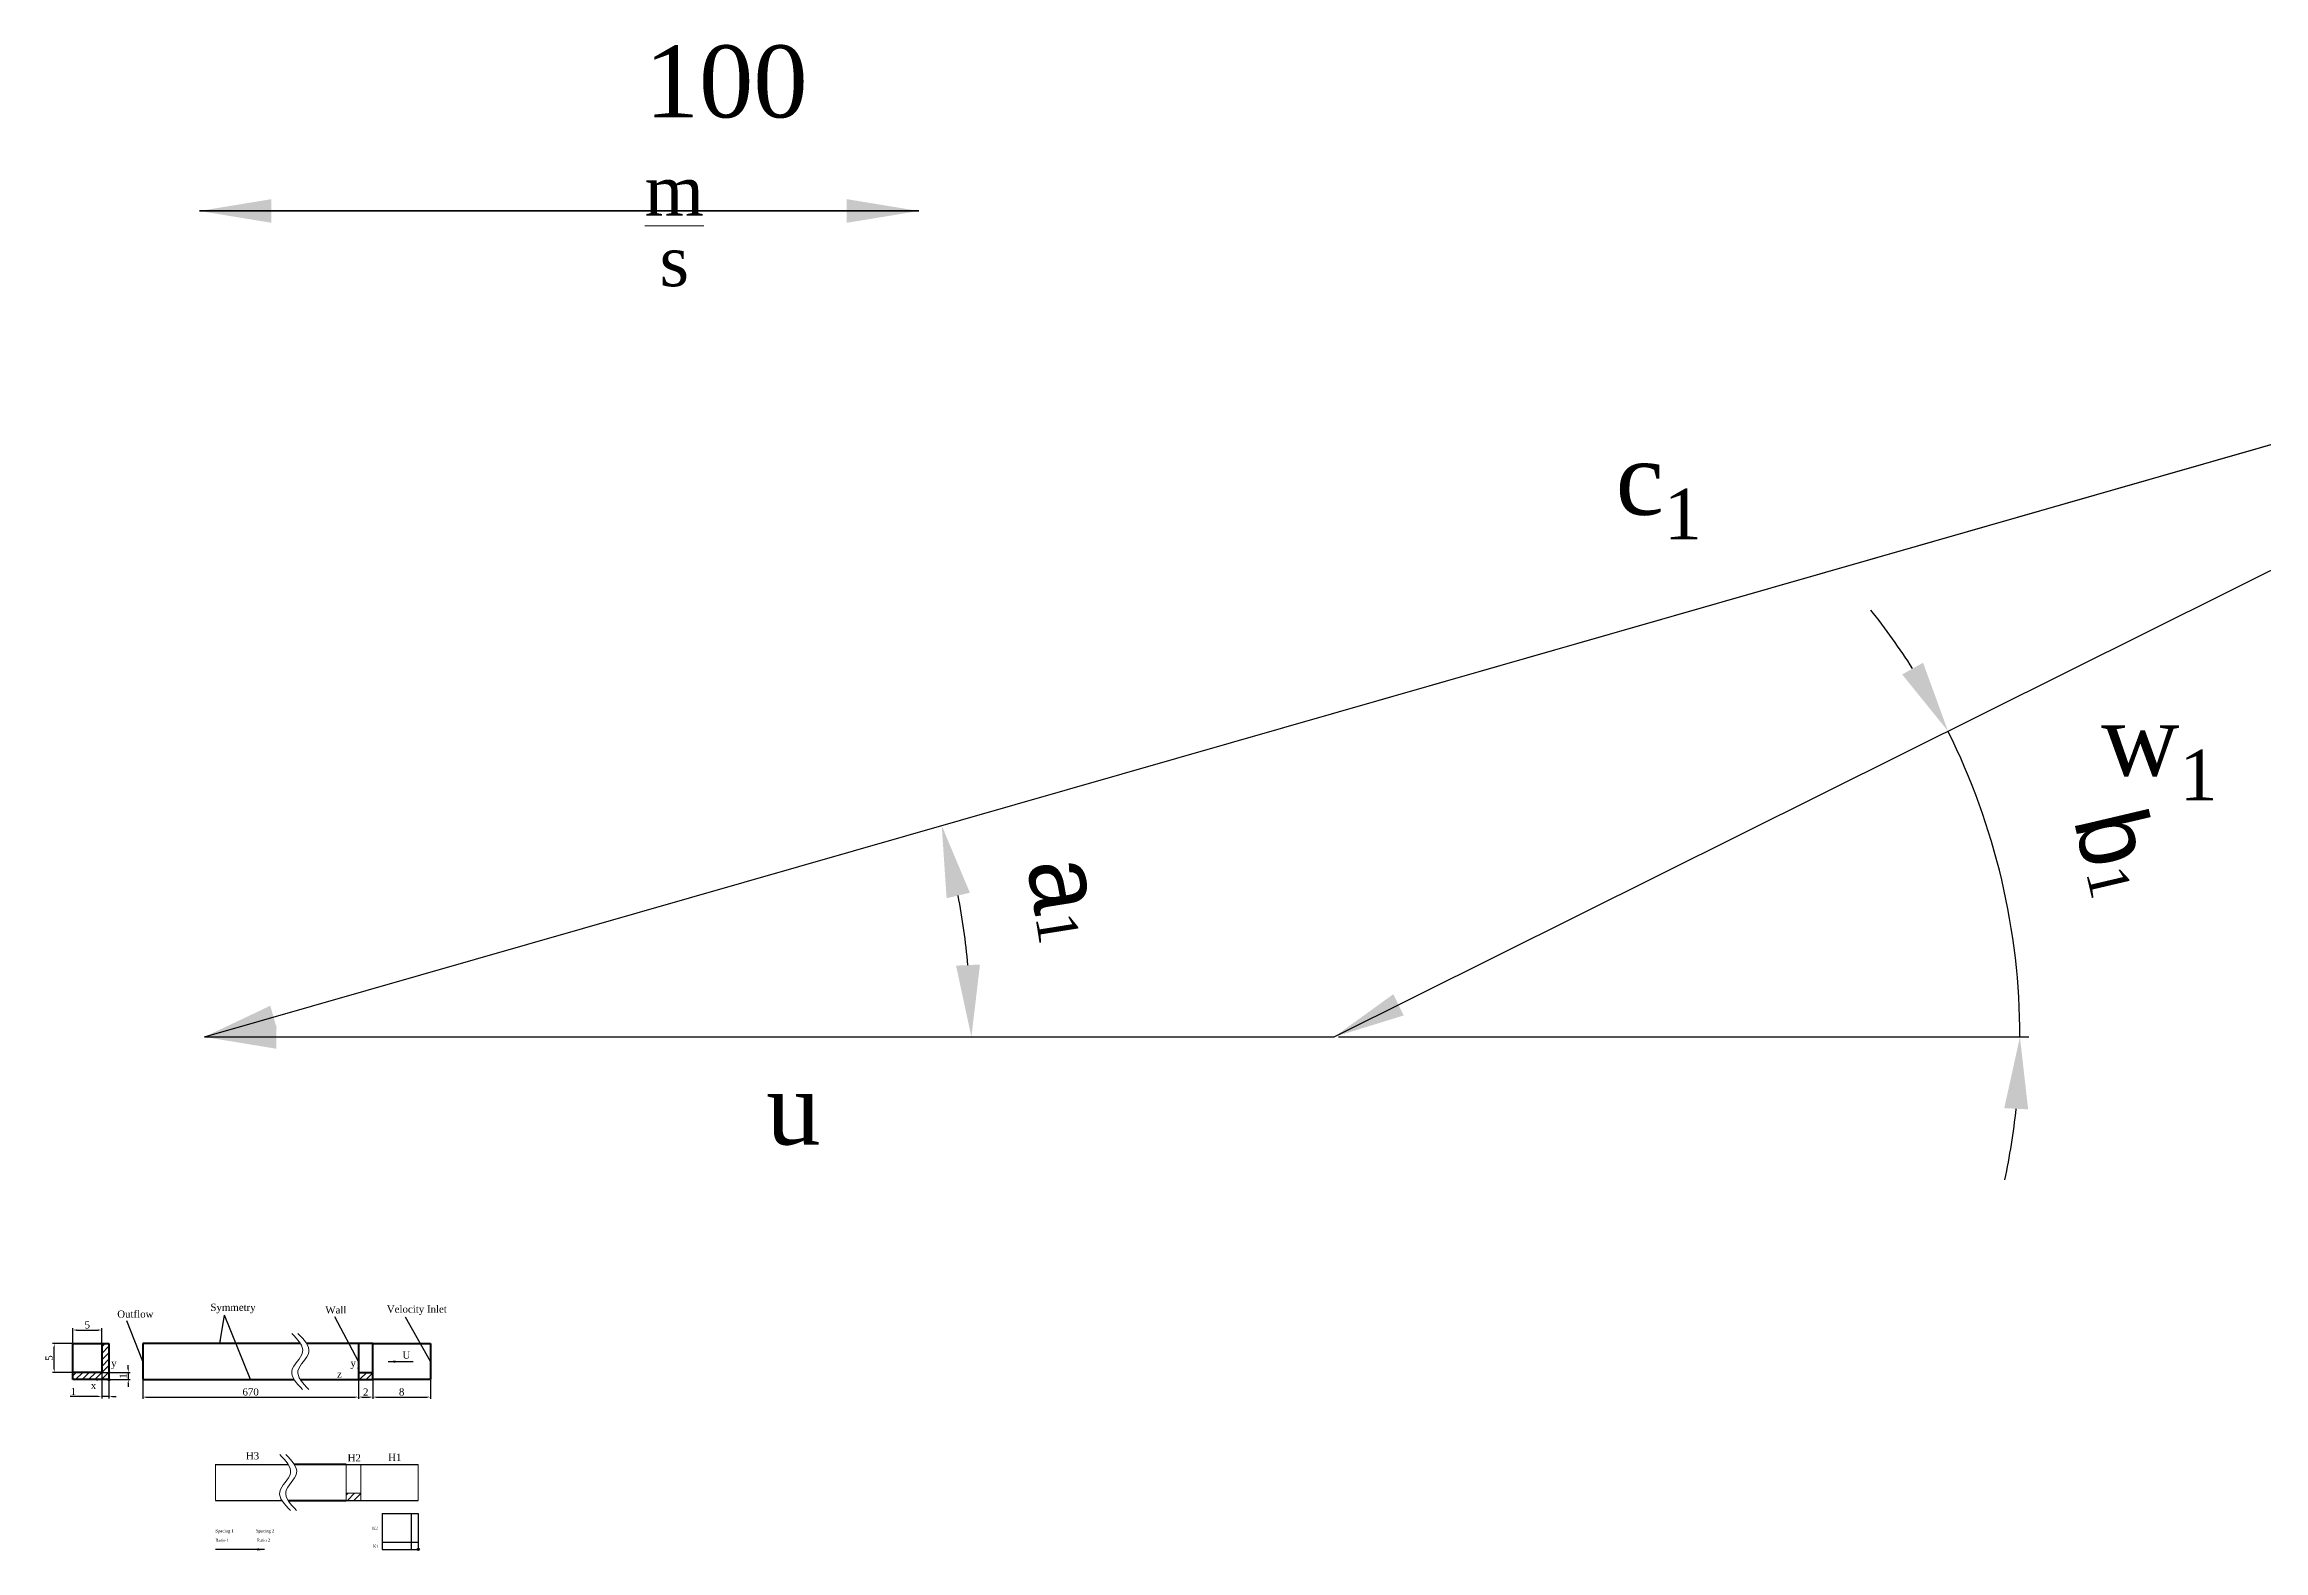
# Model space of a CAD drawing. Header units: millimetres. Extents: x 4757 to 12839, y 3761 to 9253.
# Drawn here: x 6756.3 to 7064.9, y 8891.2 to 9100.7 of the extents above; entities that cross this region are included whole.
import ezdxf

# ---------------------------------------------------------------- set-up
doc = ezdxf.new("R2010")
doc.units = ezdxf.units.MM
doc.layers.add('vastag', color=7, linetype='Continuous', lineweight=50)
doc.layers.add('vékony', color=7, linetype='Continuous', lineweight=13)
doc.styles.get("Standard").update_dxf_attribs({"font": 'pala.ttf'})
doc.dimstyles.new('Arrow', dxfattribs={"dimtxt": 0.5, "dimasz": 1, "dimexe": 0.25, "dimexo": 0.1, "dimgap": 0.2, "dimtad": 1, "dimtxsty": 'Standard', "dimcen": 2.5, "dimadec": 0, "dimazin": 0, "dimtfac": 1, "dimtmove": 0, "dimatfit": 3, "dimfxl": 1, "dimarcsym": 0})
doc.dimstyles.new('Copy of ISO-25', dxfattribs={"dimtxt": 50, "dimasz": 10, "dimexe": 1.25, "dimexo": 0.625, "dimgap": 10, "dimtad": 1, "dimtxsty": 'Standard', "dimcen": 2.5, "dimadec": 0, "dimazin": 0, "dimtfac": 1, "dimtmove": 0, "dimatfit": 3, "dimfxl": 1, "dimarcsym": 0})
doc.dimstyles.new('Dim 0.5mm', dxfattribs={"dimtxt": 1, "dimasz": 0.5, "dimexe": 0.25, "dimexo": 0.1, "dimgap": 0.2, "dimtad": 1, "dimtxsty": 'Standard', "dimcen": 2.5, "dimadec": 0, "dimazin": 0, "dimtfac": 1, "dimtmove": 0, "dimatfit": 3, "dimfxl": 1, "dimarcsym": 0})

# ---------------------------------------------------------------- blocks, each defined once
blk = doc.blocks.new('*D5')
at = {"layer": 'Defpoints', "color": 0, "transparency": 16777216}
for p in [(6770, 8915), (6800, 8915), (6800, 8912.57)]:
    blk.add_point(p, dxfattribs=at)
at = {"layer": 'vékony', "color": 0, "lineweight": -2, "transparency": 16777216}
for p, q in [((6770, 8914.9), (6770, 8912.32)), ((6800, 8914.9), (6800, 8912.32)), ((6770.5, 8912.57), (6799.5, 8912.57))]:
    blk.add_line(p, q, dxfattribs=at)
at = {"layer": 'vékony', "color": 0, "transparency": 16777216}
for points in [[(6770.5, 8912.65), (6770.5, 8912.48), (6770, 8912.57)], [(6799.5, 8912.65), (6799.5, 8912.48), (6800, 8912.57)]]:
    blk.add_solid(points, dxfattribs=at)
at = {"layer": 'vékony', "color": 0, "transparency": 16777216, "insert": (6785, 8913.28), "char_height": 1, "width": 9.8952, "attachment_point": 5}
blk.add_mtext('670', dxfattribs=at)
blk = doc.blocks.new('*D6')
at = {"layer": 'Defpoints', "color": 0, "transparency": 16777216}
for p in [(6800, 8913.61), (6802, 8913.61), (6802, 8912.57)]:
    blk.add_point(p, dxfattribs=at)
at = {"layer": 'vékony', "color": 0, "lineweight": -2, "transparency": 16777216}
for p, q in [((6800, 8913.51), (6800, 8912.32)), ((6800.5, 8912.57), (6801.5, 8912.57)), ((6802, 8913.51), (6802, 8912.32))]:
    blk.add_line(p, q, dxfattribs=at)
at = {"layer": 'vékony', "color": 0, "transparency": 16777216}
for points in [[(6800.5, 8912.65), (6800.5, 8912.48), (6800, 8912.57)], [(6801.5, 8912.65), (6801.5, 8912.48), (6802, 8912.57)]]:
    blk.add_solid(points, dxfattribs=at)
at = {"layer": 'vékony', "color": 0, "transparency": 16777216, "insert": (6801, 8913.27), "char_height": 1, "attachment_point": 5}
blk.add_mtext('2', dxfattribs=at)
blk = doc.blocks.new('*D7')
at = {"layer": 'Defpoints', "color": 0, "transparency": 16777216}
for p in [(6802, 8915), (6810, 8915), (6810, 8912.57)]:
    blk.add_point(p, dxfattribs=at)
at = {"layer": 'vékony', "color": 0, "lineweight": -2, "transparency": 16777216}
for p, q in [((6802, 8914.9), (6802, 8912.32)), ((6810, 8914.9), (6810, 8912.32)), ((6802.5, 8912.57), (6809.5, 8912.57))]:
    blk.add_line(p, q, dxfattribs=at)
at = {"layer": 'vékony', "color": 0, "transparency": 16777216}
for points in [[(6802.5, 8912.65), (6802.5, 8912.48), (6802, 8912.57)], [(6809.5, 8912.65), (6809.5, 8912.48), (6810, 8912.57)]]:
    blk.add_solid(points, dxfattribs=at)
at = {"layer": 'vékony', "color": 0, "transparency": 16777216, "insert": (6806, 8913.28), "char_height": 1, "attachment_point": 5}
blk.add_mtext('8', dxfattribs=at)
blk = doc.blocks.new('*D8')
at = {"layer": 'Defpoints', "color": 0, "transparency": 16777216}
for p in [(6764.29, 8921.89), (6760.29, 8920), (6764.29, 8920)]:
    blk.add_point(p, dxfattribs=at)
at = {"layer": 'vékony', "color": 0, "lineweight": -2, "transparency": 16777216}
for p, q in [((6760.29, 8920.1), (6760.29, 8922.14)), ((6760.79, 8921.89), (6763.79, 8921.89)), ((6764.29, 8920.1), (6764.29, 8922.14))]:
    blk.add_line(p, q, dxfattribs=at)
at = {"layer": 'vékony', "color": 0, "transparency": 16777216}
for points in [[(6760.79, 8921.98), (6760.79, 8921.81), (6760.29, 8921.89)], [(6763.79, 8921.98), (6763.79, 8921.81), (6764.29, 8921.89)]]:
    blk.add_solid(points, dxfattribs=at)
at = {"layer": 'vékony', "color": 0, "transparency": 16777216, "insert": (6762.29, 8922.6), "char_height": 1, "attachment_point": 5}
blk.add_mtext('5', dxfattribs=at)
blk = doc.blocks.new('*D9')
at = {"layer": 'Defpoints', "color": 0, "transparency": 16777216}
for p in [(6757.69, 8920), (6760.29, 8920), (6760.29, 8916)]:
    blk.add_point(p, dxfattribs=at)
at = {"layer": 'vékony', "color": 0, "lineweight": -2, "transparency": 16777216}
for p, q in [((6760.19, 8920), (6757.44, 8920)), ((6757.69, 8916.5), (6757.69, 8919.5)), ((6760.19, 8916), (6757.44, 8916))]:
    blk.add_line(p, q, dxfattribs=at)
at = {"layer": 'vékony', "color": 0, "transparency": 16777216}
for points in [[(6757.61, 8919.5), (6757.77, 8919.5), (6757.69, 8920)], [(6757.61, 8916.5), (6757.77, 8916.5), (6757.69, 8916)]]:
    blk.add_solid(points, dxfattribs=at)
at = {"layer": 'vékony', "color": 0, "transparency": 16777216, "insert": (6756.98, 8918), "char_height": 1, "attachment_point": 5, "rotation": 90}
blk.add_mtext('5', dxfattribs=at)
blk = doc.blocks.new('*D10')
at = {"layer": 'Defpoints', "color": 0, "transparency": 16777216}
for p in [(6764.29, 8916), (6765.29, 8915), (6767.98, 8915)]:
    blk.add_point(p, dxfattribs=at)
at = {"layer": 'vékony', "color": 0, "lineweight": -2, "transparency": 16777216}
for p, q in [((6764.39, 8916), (6768.23, 8916)), ((6765.39, 8915), (6768.23, 8915)), ((6767.98, 8916.5), (6767.98, 8917)), ((6767.98, 8916), (6767.98, 8915)), ((6767.98, 8914.5), (6767.98, 8914))]:
    blk.add_line(p, q, dxfattribs=at)
at = {"layer": 'vékony', "color": 0, "transparency": 16777216}
for points in [[(6767.9, 8916.5), (6768.07, 8916.5), (6767.98, 8916)], [(6767.9, 8914.5), (6768.07, 8914.5), (6767.98, 8915)]]:
    blk.add_solid(points, dxfattribs=at)
at = {"layer": 'vékony', "color": 0, "transparency": 16777216, "insert": (6767.28, 8915.5), "char_height": 1, "attachment_point": 5, "rotation": 90}
blk.add_mtext('1', dxfattribs=at)
blk = doc.blocks.new('*D11')
at = {"layer": 'Defpoints', "color": 0, "transparency": 16777216}
for p in [(6764.29, 8916), (6765.29, 8915), (6764.29, 8912.64)]:
    blk.add_point(p, dxfattribs=at)
at = {"layer": 'vékony', "color": 0, "lineweight": -2, "transparency": 16777216}
for p, q in [((6764.29, 8915.9), (6764.29, 8912.39)), ((6765.29, 8914.9), (6765.29, 8912.39)), ((6763.79, 8912.64), (6759.9, 8912.64)), ((6765.29, 8912.64), (6764.29, 8912.64)), ((6765.79, 8912.64), (6766.29, 8912.64))]:
    blk.add_line(p, q, dxfattribs=at)
at = {"layer": 'vékony', "color": 0, "transparency": 16777216}
for points in [[(6763.79, 8912.72), (6763.79, 8912.56), (6764.29, 8912.64)], [(6765.79, 8912.72), (6765.79, 8912.56), (6765.29, 8912.64)]]:
    blk.add_solid(points, dxfattribs=at)
at = {"layer": 'vékony', "color": 0, "transparency": 16777216, "insert": (6760.35, 8913.34), "char_height": 1, "attachment_point": 5}
blk.add_mtext('1', dxfattribs=at)
blk = doc.blocks.new('*D13')
at = {"layer": 'Defpoints', "color": 0, "transparency": 16777216}
for p in [(7148.68, 9068.77), (6884.76, 8972.56), (6778.57, 8962.65), (6778.57, 8962.65), (6935.65, 8962.65)]:
    blk.add_point(p, dxfattribs=at)
at = {"layer": 'vékony', "color": 0, "lineweight": -2, "transparency": 16777216}
blk.add_arc((6778.57, 8962.65), 106.64, 5.3746, 10.6242, dxfattribs=at)
at = {"layer": 'vékony', "color": 0, "transparency": 16777216}
for points in [[(6881.77, 8981.93), (6885.01, 8982.7), (6881.09, 8992.04)], [(6886.41, 8972.72), (6883.08, 8972.56), (6885.22, 8962.65)]]:
    blk.add_solid(points, dxfattribs=at)
at = {"layer": 'vékony', "color": 0, "transparency": 16777216, "insert": (6898.72, 8981.77), "char_height": 10, "attachment_point": 5, "rotation": 279.0412}
blk.add_mtext('{\\fGreekC_IV25|b0|i0|c238|p2;a\\fPalatino Linotype|b0|i0|c238|p18;\\H0.56x;\\S^ 1;}', dxfattribs=at)
blk = doc.blocks.new('*D14')
at = {"layer": 'Defpoints', "color": 0, "transparency": 16777216}
for p in [(7148.68, 9068.77), (7029.88, 8977.28), (6778.57, 8962.65), (6935.65, 8962.65), (6935.65, 8962.65)]:
    blk.add_point(p, dxfattribs=at)
at = {"layer": 'vékony', "color": 0, "lineweight": -2, "transparency": 16777216}
blk.add_line((6936.28, 8962.65), (7032.26, 8962.65), dxfattribs=at)
for start, end in [(32.4911, 38.5022), (0, 26.48), (347.9778, 353.9889)]:
    blk.add_arc((6935.65, 8962.65), 95.36, start, end, dxfattribs=at)
at = {"layer": 'vékony', "color": 0, "transparency": 16777216}
for points in [[(7017.54, 9014.69), (7014.64, 9013.05), (7021.01, 9005.17)], [(7028.83, 8952.75), (7032.15, 8952.58), (7031.01, 8962.65)]]:
    blk.add_solid(points, dxfattribs=at)
at = {"layer": 'vékony', "color": 0, "transparency": 16777216, "insert": (7044.59, 8988.28), "char_height": 10, "attachment_point": 5, "rotation": 283.24}
blk.add_mtext('{\\fGreekC_IV25|b0|i0|c238|p2;b\\fPalatino Linotype|b0|i0|c238|p18;\\H0.56x;\\S^ 1;}', dxfattribs=at)

msp = doc.modelspace()

# ---------------------------------------------------------------- hatches: boundary and pattern name
at = {"layer": 'vékony'}
h = msp.add_hatch(dxfattribs=at)
h.set_pattern_fill('ANSI31', color=256, scale=0.2)
h.set_pattern_definition([(45, (8.1038, 0), (-0.449012806, 0.449012806), [])])
h.paths.add_polyline_path([(6765.294, 8920), (6764.294, 8920), (6764.294, 8916), (6765.294, 8916)])
h.paths.add_polyline_path([(6765.294, 8916), (6764.294, 8916), (6764.294, 8915), (6765.188, 8915, -0.4142136), (6765.294, 8915.105)])
h.paths.add_polyline_path([(6764.294, 8916), (6760.294, 8916), (6760.294, 8915), (6764.294, 8915)])
h = msp.add_hatch(dxfattribs=at)
h.set_pattern_fill('ANSI31', color=256, scale=0.2)
h.paths.add_polyline_path([(6802, 8916), (6800, 8916), (6800, 8915), (6802, 8915)])
h = msp.add_hatch(dxfattribs=at)
h.set_pattern_fill('ANSI31', color=256, scale=0.2)
h.set_pattern_definition([(45, (-1.6946, -16.8076), (-0.449012806, 0.449012806), [])])
h.paths.add_polyline_path([(6800.305, 8898.192), (6800.305, 8899.192), (6798.305, 8899.192), (6798.305, 8898.192)])

# ---------------------------------------------------------------- linework, layer by layer
at = {"layer": 'vastag'}
for p, q in [((6760.294, 8915), (6760.294, 8920)), ((6760.294, 8920), (6765.294, 8920)), ((6764.294, 8920), (6764.294, 8916)), ((6765.294, 8920), (6765.294, 8915)), ((6800, 8920), (6800, 8915)), ((6802, 8915), (6802, 8920)), ((6764.294, 8916), (6760.294, 8916)), ((6765.294, 8915), (6760.294, 8915)), ((6800, 8916), (6802, 8916))]:
    msp.add_line(p, q, dxfattribs=at)
at = {"layer": 'vastag', "color": 152, "true_color": 0x2776bb}
msp.add_line((6770, 8920), (6770, 8915), dxfattribs=at)
at = {"layer": 'vastag', "color": 114, "true_color": 0x139b48}
for p, q in [((6791.921, 8920), (6770, 8920)), ((6800, 8920), (6792.774, 8920)), ((6802, 8920), (6800, 8920)), ((6802, 8920), (6810, 8920)), ((6770, 8915), (6791.043, 8915)), ((6791.896, 8915), (6800, 8915)), ((6800, 8915), (6802, 8915)), ((6810, 8915), (6802, 8915))]:
    msp.add_line(p, q, dxfattribs=at)
at = {"layer": 'vastag', "color": 1}
msp.add_line((6810, 8920), (6810, 8915), dxfattribs=at)
at = {"layer": 'vastag', "color": 177, "true_color": 0x293189}
for p, q in [((6798.305, 8903.192), (6791.079, 8903.192)), ((6790.202, 8898.192), (6798.305, 8898.192))]:
    msp.add_line(p, q, dxfattribs=at)
at = {"layer": 'vastag'}
for centre in [(6765.294, 8915), (6808.305, 8891.384)]:
    msp.add_circle(centre, 0.105, dxfattribs=at)
at = {"layer": 'vékony'}
for p, q in [((6778.574, 8962.65), (7148.676, 9068.766)), ((6935.654, 8962.65), (7148.676, 9068.766)), ((6778.574, 8962.65), (6935.654, 8962.65)), ((6780.099, 8903.192), (6780.099, 8898.192)), ((6798.305, 8903.192), (6798.305, 8898.192)), ((6800.305, 8898.192), (6800.305, 8903.192)), ((6808.305, 8903.192), (6808.305, 8898.192)), ((6798.305, 8899.192), (6800.305, 8899.192))]:
    msp.add_line(p, q, dxfattribs=at)
for points in [[(6790.732, 8921.397), (6792.232, 8918.799), (6790.732, 8916.201), (6792.232, 8913.603)], [(6791.585, 8921.397), (6793.085, 8918.799), (6791.585, 8916.201), (6793.085, 8913.603)], [(6789.038, 8904.59), (6790.538, 8901.991), (6789.038, 8899.393), (6790.538, 8896.795)], [(6789.89, 8904.59), (6791.39, 8901.991), (6789.89, 8899.393), (6791.39, 8896.795)]]:
    msp.add_spline(points, degree=3, dxfattribs=at)

# ---------------------------------------------------------------- texts
at = {"layer": 'vastag', "attachment_point": 1}
for s, width, heights, insert, char_height in [('\\A1;c{\\H0.7x;\\S^ 1;}', 11.39589, [5.498], (6974.802, 9045.258), 10), ('\\A1;w{\\H0.7x;\\S^ 1;}', 11.39589, [5.498], (7042.292, 9008.97), 10), ('u', 11.39589, [5.498], (6856.674, 8957.686), 10), ('{\\fPalatino Linotype|b0|i0|c238|p18;y}', 0.74435, [0], (6765.613, 8917.786), 1), ('z', 0.74435, [0], (6797.01, 8916.264), 1), ('{\\fPalatino Linotype|b0|i0|c238|p18;y}', 0.74435, [0], (6798.885, 8917.804), 1), ('{\\fPalatino Linotype|b0|i0|c238|p18;x}', 0.74435, [0], (6762.775, 8914.685), 1)]:
    msp.add_mtext_dynamic_manual_height_columns(s, width=width, gutter_width=12.5, heights=heights, dxfattribs=dict(at, insert=insert, char_height=char_height))
at = {"layer": 'vékony'}
note = msp.add_mtext_dynamic_manual_height_columns('\\A1;100 ', width=11.39589, gutter_width=12.5, heights=[5.498, 0], dxfattribs=dict(at, insert=(6815.899, 9100.512), char_height=10, attachment_point=1))
for column, words in zip(note.columns.linked_columns, ['\\A1;{\\H0.7x;\\Sm/s;}']):
    column.text = words
at = {"layer": 'vékony', "color": 152, "true_color": 0x2776bb, "insert": (6766.453, 8924.616), "char_height": 1, "attachment_point": 1}
msp.add_mtext_dynamic_manual_height_columns('Outflow', width=0.74435, gutter_width=12.5, heights=[0], dxfattribs=at)
at = {"layer": 'vékony', "color": 114, "true_color": 0x139b48, "insert": (6779.409, 8925.552), "char_height": 1, "attachment_point": 1}
msp.add_mtext_dynamic_manual_height_columns('{\\fPalatino Linotype|b0|i0|c238|p18;Symmetry}', width=0.74435, gutter_width=12.5, heights=[0], dxfattribs=at)
at = {"layer": 'vékony', "attachment_point": 1}
for s, width, heights, insert, char_height in [('Wall', 0.74435, [0], (6795.385, 8925.193), 1), ('U', 0.74435, [0], (6806.106, 8918.923), 1), ('H3', 0.74435, [0], (6784.342, 8904.902), 1), ('H2', 0.74435, [0], (6798.482, 8904.62), 1), ('H1', 0.74435, [0], (6804.128, 8904.692), 1), ('Spacing 1', 2.7046, [0.768], (6780.099, 8894.188), 0.4211), ('K2', 0.74435, [0], (6801.898, 8894.563), 0.4211), ('Ratio 1', 2.28243, [0.462], (6780.099, 8892.877), 0.4211), ('Ratio 2', 2.73472, [0.614], (6785.852, 8892.877), 0.4211), ('K1', 0.74435, [0], (6801.986, 8892.038), 0.4211)]:
    msp.add_mtext_dynamic_manual_height_columns(s, width=width, gutter_width=12.5, heights=heights, dxfattribs=dict(at, insert=insert, char_height=char_height))
at = {"layer": 'vékony', "color": 1, "insert": (6803.936, 8925.307), "char_height": 1, "attachment_point": 1}
msp.add_mtext_dynamic_manual_height_columns('Velocity Inlet', width=9.5068, gutter_width=12.5, heights=[1.657], dxfattribs=at)
at = {"layer": 'vékony'}
note = msp.add_mtext_dynamic_manual_height_columns('Spacing 2\\P', width=4.39349, gutter_width=12.5, heights=[0.95, 0], dxfattribs=dict(at, insert=(6785.729, 8894.188), char_height=0.4211, attachment_point=1))

# ---------------------------------------------------------------- dimensions: what is measured, and where the dimension line sits
dim = msp.add_angular_dim_2l(base=(6884.757, 8972.562), line1=((6778.574, 8962.65), (7148.676, 9068.766)), line2=((6778.574, 8962.65), (6935.654, 8962.65)), text='{\\fGreekC_IV25|b0|i0|c238|p2;a\\fPalatino Linotype|b0|i0|c238|p18;\\H0.56x;\\S^ 1;}', dimstyle='Copy of ISO-25', override={"dimtxt": 10}, dxfattribs=at)
dim.commit()
dim.dimension.update_dxf_attribs({"geometry": '*D13', "text_midpoint": (6883.893, 8979.408), "dimtype": 162})
dim = msp.add_angular_dim_2l(base=(7029.885, 8977.282), line1=((6778.574, 8962.65), (6935.654, 8962.65)), line2=((6935.654, 8962.65), (7148.676, 9068.766)), text='{\\fGreekC_IV25|b0|i0|c238|p2;b\\fPalatino Linotype|b0|i0|c238|p18;\\H0.56x;\\S^ 1;}', dimstyle='Copy of ISO-25', override={"dimtxt": 10}, dxfattribs=at)
dim.commit()
dim.dimension.update_dxf_attribs({"geometry": '*D14', "text_midpoint": (7044.586, 8988.28)})
dim = msp.add_linear_dim(base=(6764.294, 8921.892), p1=(6760.294, 8920), p2=(6764.294, 8920), text='5', dimstyle='Dim 0.5mm', dxfattribs=at)
dim.commit()
dim.dimension.update_dxf_attribs({"geometry": '*D8', "text_midpoint": (6762.294, 8922.605)})
for base, p1, p2, text, picture, middle in [((6757.691, 8920), (6760.294, 8916), (6760.294, 8920), '5', '*D9', (6756.978, 8918)), ((6767.982, 8915), (6764.294, 8916), (6765.294, 8915), '1', '*D10', (6767.279, 8915.5))]:
    dim = msp.add_linear_dim(base=base, p1=p1, p2=p2, angle=90, text=text, dimstyle='Dim 0.5mm', dxfattribs=at)
    dim.commit()
    dim.dimension.update_dxf_attribs({"geometry": picture, "text_midpoint": middle})
for base, p1, p2, text, picture, middle in [((6764.294, 8912.641), (6765.294, 8915), (6764.294, 8916.003), '1', '*D11', (6760.352, 8912.641)), ((6800, 8912.567), (6770, 8915), (6800, 8915), '670', '*D5', (6785, 8912.567)), ((6810, 8912.567), (6802, 8915), (6810, 8915), '8', '*D7', (6806, 8912.567))]:
    dim = msp.add_linear_dim(base=base, p1=p1, p2=p2, text=text, dimstyle='Dim 0.5mm', dxfattribs=at)
    dim.commit()
    dim.dimension.update_dxf_attribs({"geometry": picture, "text_midpoint": middle, "dimtype": 160})
dim = msp.add_linear_dim(base=(6802, 8912.567), p1=(6800, 8913.606), p2=(6802, 8913.606), dimstyle='Dim 0.5mm', dxfattribs=at)
dim.commit()
dim.dimension.update_dxf_attribs({"geometry": '*D6', "text_midpoint": (6801, 8912.567), "dimtype": 160})

# ---------------------------------------------------------------- leaders
at = {"layer": 'vastag'}
for points, dimstyle, override in [([(6877.896, 9077.501), (6777.896, 9077.501)], 'Copy of ISO-25', {"dimgap": 10, "dimtad": 0}), ([(6777.896, 9077.501), (6877.896, 9077.501)], 'Copy of ISO-25', {"dimgap": 10, "dimtad": 0}), ([(6778.574, 8962.65), (7148.676, 9068.766)], 'Copy of ISO-25', {"dimgap": 10, "dimtad": 0}), ([(6935.654, 8962.65), (7148.676, 9068.766)], 'Copy of ISO-25', {"dimgap": 10, "dimtad": 0}), ([(6778.574, 8962.65), (6935.654, 8962.65)], 'Copy of ISO-25', {"dimgap": 10, "dimtad": 0}), ([(6804.132, 8917.5), (6807.576, 8917.5)], 'Arrow', {"dimgap": 0.2, "dimtad": 0})]:
    msp.add_leader(points, dimstyle=dimstyle, override=override, dxfattribs=at)
at = {"layer": 'vastag', "color": 1}
for points, dimstyle, override in [([(6762.794, 8915), (6765.294, 8915)], 'Arrow', {"dimgap": 0.1, "dimtad": 0}), ([(6807.305, 8896.384), (6808.305, 8896.384)], 'Dim 0.5mm', {"dimgap": 0.2, "dimtad": 0}), ([(6803.305, 8892.384), (6803.305, 8891.384)], 'Dim 0.5mm', {"dimgap": 0.2, "dimtad": 0}), ([(6807.305, 8892.384), (6807.305, 8891.384)], 'Dim 0.5mm', {"dimgap": 0.2, "dimtad": 0}), ([(6807.305, 8892.384), (6808.305, 8892.384)], 'Dim 0.5mm', {"dimgap": 0.2, "dimtad": 0}), ([(6807.305, 8891.384), (6808.305, 8891.384)], 'Dim 0.5mm', {"dimgap": 0.2, "dimtad": 0}), ([(6808.305, 8892.384), (6808.305, 8891.384)], 'Dim 0.5mm', {"dimgap": 0.2, "dimtad": 0})]:
    msp.add_leader(points, dimstyle=dimstyle, override=override, dxfattribs=at)
at = {"layer": 'vastag', "color": 3}
for points in [[(6765.294, 8917.5), (6765.294, 8915)], [(6800, 8917.5), (6800, 8915)]]:
    msp.add_leader(points, dimstyle='Arrow', override={"dimgap": 0.1, "dimtad": 0}, dxfattribs=at)
at = {"layer": 'vastag', "color": 5}
msp.add_leader([(6797.5, 8915), (6800, 8915)], dimstyle='Arrow', override={"dimgap": 0.1, "dimtad": 0}, dxfattribs=at)
at = {"layer": 'vastag', "color": 177, "true_color": 0x293189}
for points in [[(6780.08, 8903.192), (6790.227, 8903.192)], [(6780.099, 8898.192), (6789.349, 8898.192)], [(6803.305, 8896.384), (6803.305, 8892.384)], [(6803.305, 8896.384), (6807.305, 8896.384)], [(6807.305, 8896.384), (6807.305, 8892.384)], [(6808.305, 8896.384), (6808.305, 8892.384)], [(6803.305, 8892.384), (6807.305, 8892.384)], [(6803.305, 8891.384), (6807.305, 8891.384)]]:
    msp.add_leader(points, dimstyle='Dim 0.5mm', override={"dimgap": 0.2, "dimtad": 0}, dxfattribs=at)
at = {"layer": 'vastag', "color": 116, "true_color": 0x136734}
for points in [[(6798.305, 8903.192), (6800.305, 8903.192)], [(6798.305, 8898.192), (6800.305, 8898.192)]]:
    msp.add_leader(points, dimstyle='Dim 0.5mm', override={"dimgap": 0.2, "dimtad": 0}, dxfattribs=at)
at = {"layer": 'vastag', "color": 244, "true_color": 0x991b1e}
for points in [[(6800.305, 8903.192), (6808.305, 8903.192)], [(6800.305, 8898.192), (6808.305, 8898.192)]]:
    msp.add_leader(points, dimstyle='Dim 0.5mm', override={"dimgap": 0.2, "dimtad": 0}, dxfattribs=at)
at = {"layer": 'vastag'}
msp.add_leader([(6786.946, 8891.384), (6780.099, 8891.384)], dimstyle='Arrow', dxfattribs=at)
at = {"layer": 'vékony', "color": 114, "true_color": 0x139b48}
for points in [[(6780.729, 8920), (6781.379, 8923.973)], [(6785, 8915), (6781.379, 8923.973)]]:
    msp.add_leader(points, dimstyle='Dim 0.5mm', override={"dimgap": 0.1, "dimtad": 0}, dxfattribs=at)
at = {"layer": 'vékony', "color": 152, "true_color": 0x2776bb}
msp.add_leader([(6770, 8917.5), (6767.796, 8923.19)], dimstyle='Dim 0.5mm', override={"dimgap": 0.1, "dimtad": 0}, dxfattribs=at)
at = {"layer": 'vékony'}
msp.add_leader([(6800, 8917.5), (6796.7, 8923.719)], dimstyle='Dim 0.5mm', override={"dimgap": 0.1, "dimtad": 0}, dxfattribs=at)
at = {"layer": 'vékony', "color": 1}
msp.add_leader([(6810, 8917.5), (6806.542, 8923.694)], dimstyle='Dim 0.5mm', override={"dimgap": 0.1, "dimtad": 0}, dxfattribs=at)

doc.saveas('drawing.dxf')
